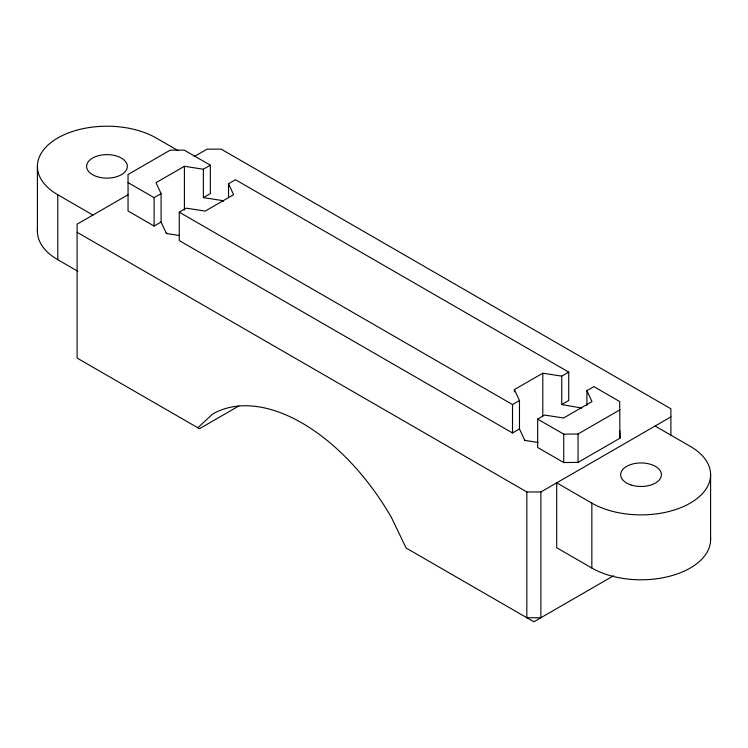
<?xml version="1.0" encoding="UTF-8"?>
<svg xmlns="http://www.w3.org/2000/svg" width="748" height="748" viewBox="0 0 748 748"><rect width="100%" height="100%" fill="white"/><g stroke="black" fill="none" stroke-linecap="round" stroke-linejoin="round"><path stroke-width="1.12" d="M197.818 427.772L212.526 414.13A178.884 103.28 60 0 1 391.41 517.41L406.127 548.032L533.866 621.784L613.482 575.82M128.048 194.77L77.1 224.185L77.1 358.077L199.454 428.716L238.762 406.024M194.256 156.547L207.103 149.133L221.156 149.133L670.9 408.791L670.9 435.57M203.363 169.226L203.363 197.622L210.338 193.601L210.338 165.196L203.363 169.226L184.41 166.29L156.014 182.69L161.091 193.629L161.091 222.034L166.402 233.488L179.529 235.517M128.048 182.606L154.116 197.659L161.091 193.629M210.338 165.196L184.27 150.142L170.207 150.142L128.048 174.49L128.048 211.001L154.116 226.055L161.091 222.034M561.757 376.132L542.796 373.205L514.4 389.596L519.477 400.545L519.477 428.941L512.511 432.97L179.277 240.576L179.277 212.18L186.243 208.159L205.204 211.086L233.6 194.686L228.523 183.746L235.489 179.726L568.723 372.111L568.723 400.507L561.757 404.537L561.757 376.132L568.723 372.111M179.277 212.18L512.511 404.565L519.477 400.545M537.662 419.095L544.638 415.065L563.59 418.001L591.986 401.601L586.909 390.662L593.884 386.632L619.681 401.536L619.952 438.206L578.054 462.386L563.73 462.545L537.662 447.491L537.662 419.095L563.73 434.149L578.054 433.99L619.952 409.801M77.1 232.301L526.844 491.96L540.898 491.96L670.9 416.898M203.363 197.622L223.203 200.688M561.757 404.537L581.804 408.062L580.794 407.482M537.915 442.433L524.797 440.394L519.477 428.941M178.239 150.722L156.154 137.978A69.564 40.168 0 0 0 57.774 137.978A69.564 40.168 0 0 0 57.774 194.77L57.774 259.687L77.857 271.281M655.089 426.033L690.226 446.313A69.564 40.168 0 0 1 690.226 503.114A69.564 40.168 0 0 1 591.846 503.114L556.708 482.834L556.708 547.742L591.846 568.031A69.564 40.168 0 0 0 669.32 576.325A69.564 40.168 0 0 0 710.507 537.541M222.408 200.567L223.418 201.156M166.196 233.03L167.206 233.61M524.582 439.936L525.592 440.525M57.774 194.77L92.911 215.059M619.718 430.97L619.952 438.206M710.6 474.718L710.6 539.635M591.846 503.114L591.846 568.031M586.909 390.662L586.909 405.425M578.054 433.99L578.054 462.386M563.73 434.149L563.73 462.545M542.796 373.205L542.796 415.738M540.898 491.96L540.898 617.736L526.844 617.736L526.844 491.96M514.4 389.596L514.4 391.896M512.511 404.565L512.511 432.97M228.523 183.746L228.523 197.379M184.41 166.29L184.41 209.973M154.116 197.659L154.116 226.055M37.4 166.374L37.4 231.291M57.774 259.687A69.564 40.168 0 0 1 37.494 229.197M96.782 176.565A20.374 11.762 0 0 0 127.338 166.374A20.374 11.762 0 0 0 96.782 156.192A20.374 11.762 0 0 0 96.782 176.565M630.845 484.9A20.374 11.762 0 0 0 661.41 474.718A20.374 11.762 0 0 0 630.845 464.527A20.374 11.762 0 0 0 630.845 484.9"/></g></svg>
